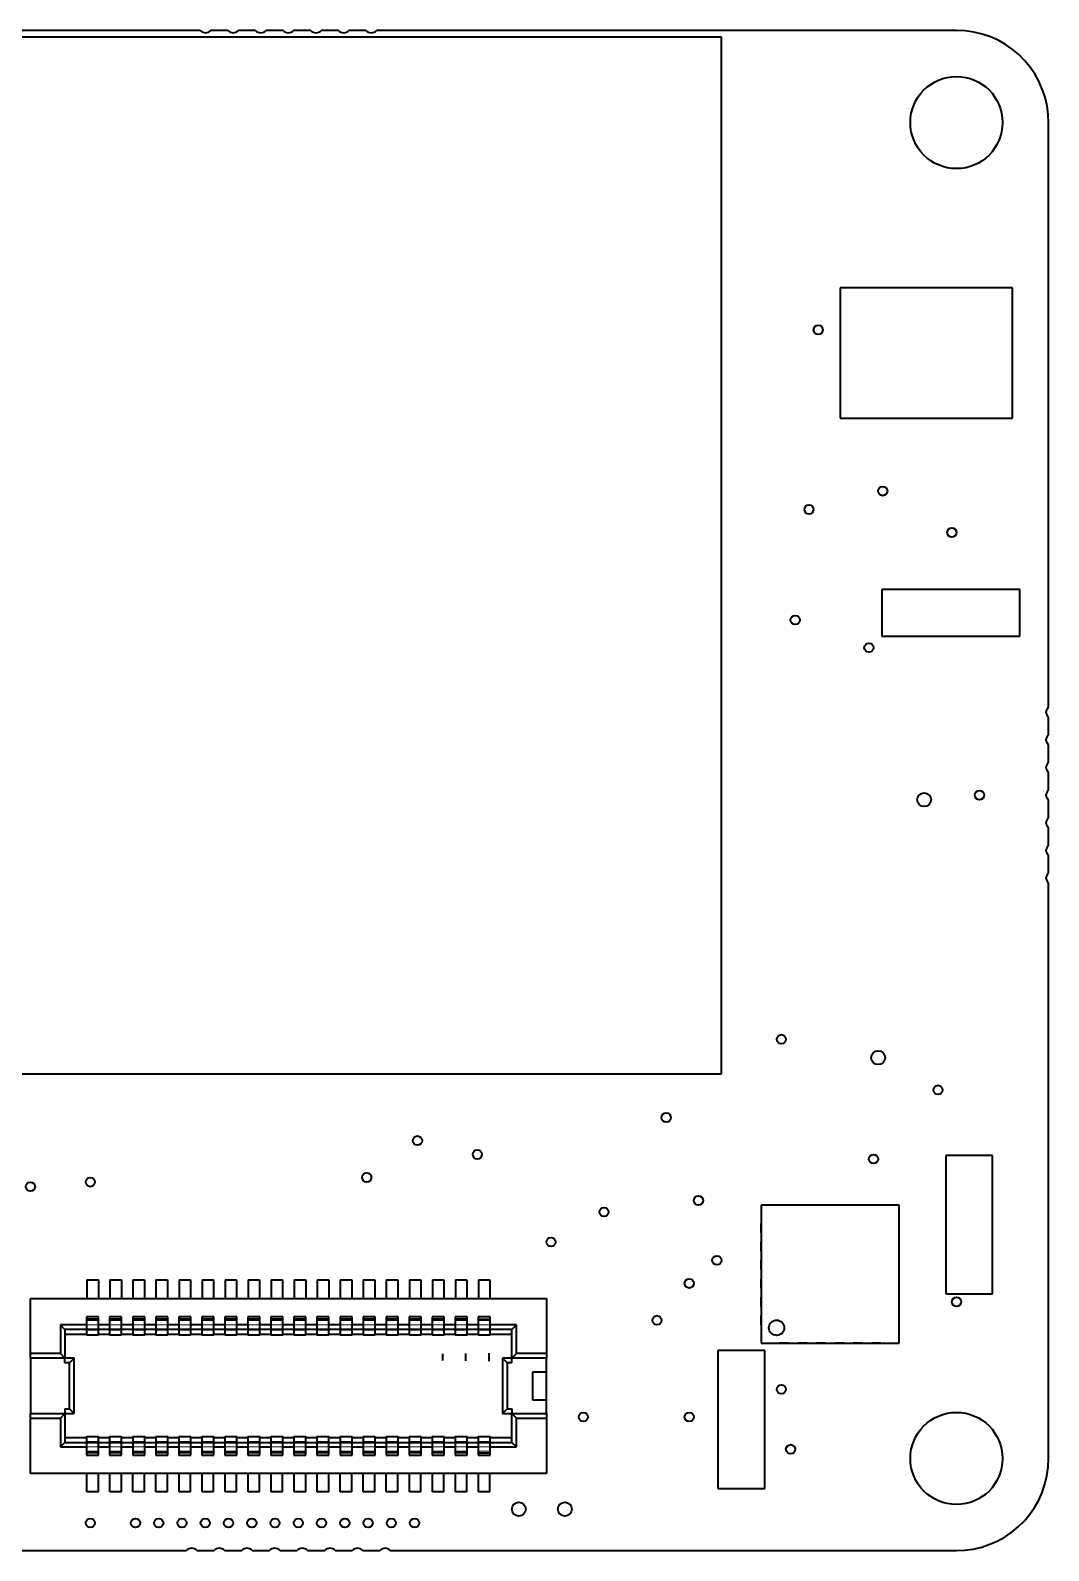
# Model space of a CAD drawing. Extents: x 537 to 786, y 346 to 499.
# Drawn here: x 589.55 to 611.65, y 404 to 437 of the extents above; entities that cross this region are included whole.
import ezdxf

# ---------------------------------------------------------------- set-up
doc = ezdxf.new("R2010")
doc.units = 0

msp = doc.modelspace()

# ---------------------------------------------------------------- linework, layer by layer
at = {"color": 7, "lineweight": 35, "ltscale": 0.31468}
for p, q in [((593.234, 437), (580.647, 437)), ((609.647, 437), (597.06, 437))]:
    msp.add_line(p, q, dxfattribs=at)
at = {"color": 7, "lineweight": 35, "ltscale": 0.00936}
for p, q in [((593.834, 437), (593.46, 437)), ((595.034, 437), (594.66, 437)), ((595.634, 437), (595.26, 437)), ((596.834, 437), (596.46, 437)), ((611.647, 421.713), (611.647, 422.087)), ((611.647, 419.913), (611.647, 420.287)), ((611.647, 419.313), (611.647, 419.687)), ((611.647, 418.713), (611.647, 419.087))]:
    msp.add_line(p, q, dxfattribs=at)
at = {"color": 7, "lineweight": 35, "ltscale": 0.009361}
for p, q in [((594.434, 437), (594.06, 437)), ((596.234, 437), (595.859, 437)), ((611.647, 421.113), (611.647, 421.487)), ((611.647, 420.513), (611.647, 420.887)), ((593.159, 404), (593.534, 404)), ((593.159, 404), (593.534, 404)), ((593.76, 404), (594.134, 404)), ((593.76, 404), (594.134, 404)), ((594.359, 404), (594.734, 404)), ((594.359, 404), (594.734, 404)), ((595.56, 404), (595.934, 404)), ((595.56, 404), (595.934, 404)), ((596.159, 404), (596.534, 404)), ((596.159, 404), (596.534, 404)), ((596.76, 404), (597.134, 404)), ((596.76, 404), (597.134, 404))]:
    msp.add_line(p, q, dxfattribs=at)
at = {"color": 7, "lineweight": 35, "ltscale": 0.4}
for p, q in [((604.547, 436.85), (588.547, 436.85)), ((588.547, 414.35), (604.547, 414.35))]:
    msp.add_line(p, q, dxfattribs=at)
at = {"color": 7, "lineweight": 35}
msp.add_line((604.547, 414.35), (604.547, 436.85), dxfattribs=at)
at = {"color": 7, "lineweight": 35, "ltscale": 0.004361}
msp.add_line((611.647, 435), (611.639, 435.174), dxfattribs=at)
at = {"color": 7, "lineweight": 35, "ltscale": 0.31718}
msp.add_line((611.647, 422.313), (611.647, 435), dxfattribs=at)
at = {"color": 7, "lineweight": 35, "ltscale": 0.070676}
for p, q in [((607.122, 431.414), (607.122, 428.586)), ((610.86, 428.586), (610.86, 431.414))]:
    msp.add_line(p, q, dxfattribs=at)
at = {"color": 7, "lineweight": 35, "ltscale": 0.093463}
for p, q in [((610.86, 431.414), (607.122, 431.414)), ((607.122, 428.586), (610.86, 428.586))]:
    msp.add_line(p, q, dxfattribs=at)
at = {"color": 7, "lineweight": 35, "ltscale": 0.02542}
for p, q in [((608.029, 424.863), (608.029, 423.847)), ((611.026, 423.847), (611.026, 424.863)), ((610.43, 412.574), (609.414, 412.574)), ((609.414, 409.577), (610.43, 409.577)), ((605.486, 408.342), (604.47, 408.342)), ((604.47, 405.346), (605.486, 405.346))]:
    msp.add_line(p, q, dxfattribs=at)
at = {"color": 7, "lineweight": 35, "ltscale": 0.074919}
for p, q in [((611.026, 424.863), (608.029, 424.863)), ((608.029, 423.847), (611.026, 423.847))]:
    msp.add_line(p, q, dxfattribs=at)
at = {"color": 7, "lineweight": 35, "ltscale": 0.000740051}
for p, q in [((611.597, 422.185), (611.597, 422.215)), ((611.597, 421.585), (611.597, 421.615)), ((611.597, 420.985), (611.597, 421.015)), ((611.597, 420.385), (611.597, 420.415)), ((611.597, 419.785), (611.597, 419.815)), ((611.597, 419.185), (611.597, 419.215)), ((611.597, 418.585), (611.597, 418.615))]:
    msp.add_line(p, q, dxfattribs=at)
at = {"color": 7, "lineweight": 35, "ltscale": 0.31218}
msp.add_line((611.647, 406), (611.647, 418.487), dxfattribs=at)
at = {"color": 7, "lineweight": 35, "ltscale": 0.07492}
for p, q in [((609.414, 412.574), (609.414, 409.577)), ((610.43, 409.577), (610.43, 412.574)), ((604.47, 408.342), (604.47, 405.346)), ((605.486, 405.346), (605.486, 408.342))]:
    msp.add_line(p, q, dxfattribs=at)
at = {"color": 7, "lineweight": 35, "ltscale": 0.075}
for p, q in [((608.407, 411.5), (605.407, 411.5)), ((605.407, 411.5), (605.407, 408.5)), ((608.407, 408.5), (608.407, 411.5)), ((605.407, 408.5), (608.407, 408.5))]:
    msp.add_line(p, q, dxfattribs=at)
at = {"color": 7, "lineweight": 35, "ltscale": 0.005}
for p, q in [((605.407, 410.9), (605.407, 411.1)), ((605.407, 410.5), (605.407, 410.7)), ((605.407, 410.1), (605.407, 410.3)), ((605.407, 409.7), (605.407, 409.9)), ((605.407, 409.3), (605.407, 409.5)), ((605.407, 408.9), (605.407, 409.1)), ((606.007, 408.5), (605.807, 408.5)), ((606.407, 408.5), (606.207, 408.5)), ((607.207, 408.5), (607.007, 408.5)), ((607.607, 408.5), (607.407, 408.5)), ((608.007, 408.5), (607.807, 408.5))]:
    msp.add_line(p, q, dxfattribs=at)
at = {"color": 7, "lineweight": 35, "ltscale": 0.010001}
for p, q in [((590.772, 409.875), (590.772, 409.475)), ((591.022, 409.875), (591.022, 409.475)), ((591.272, 409.875), (591.272, 409.475)), ((591.522, 409.875), (591.522, 409.475)), ((591.772, 409.875), (591.772, 409.475)), ((592.022, 409.875), (592.022, 409.475)), ((592.272, 409.875), (592.272, 409.475)), ((592.522, 409.875), (592.522, 409.475)), ((592.772, 409.875), (592.772, 409.475)), ((593.022, 409.875), (593.022, 409.475)), ((593.272, 409.875), (593.272, 409.475)), ((593.522, 409.875), (593.522, 409.475)), ((593.772, 409.875), (593.772, 409.475)), ((594.022, 409.875), (594.022, 409.475)), ((594.272, 409.875), (594.272, 409.475)), ((594.522, 409.875), (594.522, 409.475)), ((594.772, 409.875), (594.772, 409.475)), ((595.022, 409.875), (595.022, 409.475)), ((595.272, 409.875), (595.272, 409.475)), ((595.522, 409.875), (595.522, 409.475)), ((595.772, 409.875), (595.772, 409.475)), ((596.022, 409.875), (596.022, 409.475)), ((596.272, 409.875), (596.272, 409.475)), ((596.522, 409.875), (596.522, 409.475)), ((596.772, 409.875), (596.772, 409.475)), ((597.022, 409.875), (597.022, 409.475)), ((597.272, 409.875), (597.272, 409.475)), ((597.522, 409.875), (597.522, 409.475)), ((597.772, 409.875), (597.772, 409.475)), ((598.022, 409.875), (598.022, 409.475)), ((598.272, 409.875), (598.272, 409.475)), ((598.522, 409.875), (598.522, 409.475)), ((598.772, 409.875), (598.772, 409.475)), ((599.022, 409.875), (599.022, 409.475)), ((599.272, 409.875), (599.272, 409.475)), ((599.522, 409.875), (599.522, 409.475))]:
    msp.add_line(p, q, dxfattribs=at)
at = {"color": 7, "lineweight": 35, "ltscale": 0.00625}
for p, q in [((590.772, 409.875), (591.022, 409.875)), ((591.272, 409.875), (591.522, 409.875)), ((591.772, 409.875), (592.022, 409.875)), ((592.272, 409.875), (592.522, 409.875)), ((592.772, 409.875), (593.022, 409.875)), ((593.272, 409.875), (593.522, 409.875)), ((593.772, 409.875), (594.022, 409.875)), ((594.272, 409.875), (594.522, 409.875)), ((594.772, 409.875), (595.022, 409.875)), ((595.272, 409.875), (595.522, 409.875)), ((595.772, 409.875), (596.022, 409.875)), ((596.272, 409.875), (596.522, 409.875)), ((596.772, 409.875), (597.022, 409.875)), ((597.272, 409.875), (597.522, 409.875)), ((597.772, 409.875), (598.022, 409.875)), ((598.272, 409.875), (598.522, 409.875)), ((598.772, 409.875), (599.022, 409.875)), ((599.272, 409.875), (599.522, 409.875)), ((591.022, 405.275), (590.772, 405.275)), ((591.522, 405.275), (591.272, 405.275)), ((592.022, 405.275), (591.772, 405.275)), ((592.522, 405.275), (592.272, 405.275)), ((593.022, 405.275), (592.772, 405.275)), ((593.522, 405.275), (593.272, 405.275)), ((594.022, 405.275), (593.772, 405.275)), ((594.522, 405.275), (594.272, 405.275)), ((595.022, 405.275), (594.772, 405.275)), ((595.522, 405.275), (595.272, 405.275)), ((596.022, 405.275), (595.772, 405.275)), ((596.522, 405.275), (596.272, 405.275)), ((597.022, 405.275), (596.772, 405.275)), ((597.522, 405.275), (597.272, 405.275)), ((598.022, 405.275), (597.772, 405.275)), ((598.522, 405.275), (598.272, 405.275)), ((599.022, 405.275), (598.772, 405.275)), ((599.522, 405.275), (599.272, 405.275))]:
    msp.add_line(p, q, dxfattribs=at)
at = {"color": 7, "lineweight": 35, "ltscale": 0.279999}
for p, q in [((589.547, 409.475), (600.747, 409.475)), ((600.747, 405.675), (589.547, 405.675))]:
    msp.add_line(p, q, dxfattribs=at)
at = {"color": 7, "lineweight": 35, "ltscale": 0.03}
for p, q in [((589.547, 408.275), (589.547, 409.475)), ((600.747, 409.475), (600.747, 408.275)), ((589.547, 408.175), (589.547, 406.975)), ((590.497, 406.975), (590.497, 408.175)), ((599.797, 408.175), (599.797, 406.975)), ((589.547, 405.675), (589.547, 406.875)), ((600.747, 406.875), (600.747, 405.675))]:
    msp.add_line(p, q, dxfattribs=at)
at = {"color": 7, "lineweight": 35, "ltscale": 0.015625}
for p, q in [((590.197, 408.9), (590.197, 408.275)), ((600.097, 408.275), (600.097, 408.9)), ((590.297, 408.8), (590.297, 408.175)), ((599.997, 408.175), (599.997, 408.8)), ((590.297, 406.975), (590.297, 406.35)), ((599.997, 406.35), (599.997, 406.975)), ((590.197, 406.875), (590.197, 406.25)), ((600.097, 406.25), (600.097, 406.875))]:
    msp.add_line(p, q, dxfattribs=at)
at = {"color": 7, "lineweight": 35, "ltscale": 0.01425}
for p, q in [((590.767, 408.9), (590.197, 408.9)), ((600.097, 408.9), (599.527, 408.9)), ((590.197, 406.25), (590.767, 406.25)), ((599.527, 406.25), (600.097, 406.25))]:
    msp.add_line(p, q, dxfattribs=at)
at = {"color": 7, "lineweight": 35, "ltscale": 0.003536}
for p, q in [((590.297, 408.8), (590.197, 408.9)), ((600.097, 408.9), (599.997, 408.8)), ((590.197, 408.275), (590.297, 408.175)), ((599.997, 408.175), (600.097, 408.275)), ((590.297, 406.975), (590.197, 406.875)), ((600.097, 406.875), (599.997, 406.975)), ((590.197, 406.25), (590.297, 406.35)), ((599.997, 406.35), (600.097, 406.25))]:
    msp.add_line(p, q, dxfattribs=at)
at = {"color": 7, "lineweight": 35, "ltscale": 0.004375}
for p, q in [((590.767, 409.075), (590.767, 408.9)), ((591.027, 408.9), (591.027, 409.075)), ((591.267, 409.075), (591.267, 408.9)), ((591.527, 408.9), (591.527, 409.075)), ((591.767, 409.075), (591.767, 408.9)), ((592.027, 408.9), (592.027, 409.075)), ((592.267, 409.075), (592.267, 408.9)), ((592.527, 408.9), (592.527, 409.075)), ((592.767, 409.075), (592.767, 408.9)), ((593.027, 408.9), (593.027, 409.075)), ((593.267, 409.075), (593.267, 408.9)), ((593.527, 408.9), (593.527, 409.075)), ((593.767, 409.075), (593.767, 408.9)), ((594.027, 408.9), (594.027, 409.075)), ((594.267, 409.075), (594.267, 408.9)), ((594.527, 408.9), (594.527, 409.075)), ((594.767, 409.075), (594.767, 408.9)), ((595.027, 408.9), (595.027, 409.075)), ((595.267, 409.075), (595.267, 408.9)), ((595.527, 408.9), (595.527, 409.075)), ((595.767, 409.075), (595.767, 408.9)), ((596.027, 408.9), (596.027, 409.075)), ((596.267, 409.075), (596.267, 408.9)), ((596.527, 408.9), (596.527, 409.075)), ((596.767, 409.075), (596.767, 408.9)), ((597.027, 408.9), (597.027, 409.075)), ((597.267, 409.075), (597.267, 408.9)), ((597.527, 408.9), (597.527, 409.075)), ((597.767, 409.075), (597.767, 408.9)), ((598.027, 408.9), (598.027, 409.075)), ((598.267, 409.075), (598.267, 408.9)), ((598.527, 408.9), (598.527, 409.075)), ((598.767, 409.075), (598.767, 408.9)), ((599.027, 408.9), (599.027, 409.075)), ((599.267, 409.075), (599.267, 408.9)), ((599.527, 408.9), (599.527, 409.075)), ((590.767, 406.25), (590.767, 406.075)), ((591.027, 406.075), (591.027, 406.25)), ((591.267, 406.25), (591.267, 406.075)), ((591.527, 406.075), (591.527, 406.25)), ((591.767, 406.25), (591.767, 406.075)), ((592.027, 406.075), (592.027, 406.25)), ((592.267, 406.25), (592.267, 406.075)), ((592.527, 406.075), (592.527, 406.25)), ((592.767, 406.25), (592.767, 406.075)), ((593.027, 406.075), (593.027, 406.25)), ((593.267, 406.25), (593.267, 406.075)), ((593.527, 406.075), (593.527, 406.25)), ((593.767, 406.25), (593.767, 406.075)), ((594.027, 406.075), (594.027, 406.25)), ((594.267, 406.25), (594.267, 406.075)), ((594.527, 406.075), (594.527, 406.25)), ((594.767, 406.25), (594.767, 406.075)), ((595.027, 406.075), (595.027, 406.25)), ((595.267, 406.25), (595.267, 406.075)), ((595.527, 406.075), (595.527, 406.25)), ((595.767, 406.25), (595.767, 406.075)), ((596.027, 406.075), (596.027, 406.25)), ((596.267, 406.25), (596.267, 406.075)), ((596.527, 406.075), (596.527, 406.25)), ((596.767, 406.25), (596.767, 406.075)), ((597.027, 406.075), (597.027, 406.25)), ((597.267, 406.25), (597.267, 406.075)), ((597.527, 406.075), (597.527, 406.25)), ((597.767, 406.25), (597.767, 406.075)), ((598.027, 406.075), (598.027, 406.25)), ((598.267, 406.25), (598.267, 406.075)), ((598.527, 406.075), (598.527, 406.25)), ((598.767, 406.25), (598.767, 406.075)), ((599.027, 406.075), (599.027, 406.25)), ((599.267, 406.25), (599.267, 406.075)), ((599.527, 406.075), (599.527, 406.25))]:
    msp.add_line(p, q, dxfattribs=at)
at = {"color": 7, "lineweight": 35, "ltscale": 0.0065}
for p, q in [((591.027, 409.075), (590.767, 409.075)), ((591.027, 409.025), (590.767, 409.025)), ((591.527, 409.075), (591.267, 409.075)), ((591.527, 409.025), (591.267, 409.025)), ((592.027, 409.075), (591.767, 409.075)), ((592.027, 409.025), (591.767, 409.025)), ((592.527, 409.075), (592.267, 409.075)), ((592.527, 409.025), (592.267, 409.025)), ((593.027, 409.075), (592.767, 409.075)), ((593.027, 409.025), (592.767, 409.025)), ((593.527, 409.075), (593.267, 409.075)), ((593.527, 409.025), (593.267, 409.025)), ((594.027, 409.075), (593.767, 409.075)), ((594.027, 409.025), (593.767, 409.025)), ((594.527, 409.075), (594.267, 409.075)), ((594.527, 409.025), (594.267, 409.025)), ((595.027, 409.075), (594.767, 409.075)), ((595.027, 409.025), (594.767, 409.025)), ((595.527, 409.075), (595.267, 409.075)), ((595.527, 409.025), (595.267, 409.025)), ((596.027, 409.075), (595.767, 409.075)), ((596.027, 409.025), (595.767, 409.025)), ((596.527, 409.075), (596.267, 409.075)), ((596.527, 409.025), (596.267, 409.025)), ((597.027, 409.075), (596.767, 409.075)), ((597.027, 409.025), (596.767, 409.025)), ((597.527, 409.075), (597.267, 409.075)), ((597.527, 409.025), (597.267, 409.025)), ((598.027, 409.075), (597.767, 409.075)), ((598.027, 409.025), (597.767, 409.025)), ((598.527, 409.075), (598.267, 409.075)), ((598.527, 409.025), (598.267, 409.025)), ((599.027, 409.075), (598.767, 409.075)), ((599.027, 409.025), (598.767, 409.025)), ((599.527, 409.075), (599.267, 409.075)), ((599.267, 409.025), (599.527, 409.025)), ((590.767, 408.8), (591.027, 408.8)), ((591.027, 408.675), (590.767, 408.675)), ((591.267, 408.8), (591.527, 408.8)), ((591.527, 408.675), (591.267, 408.675)), ((591.767, 408.8), (592.027, 408.8)), ((592.027, 408.675), (591.767, 408.675)), ((592.267, 408.8), (592.527, 408.8)), ((592.527, 408.675), (592.267, 408.675)), ((592.767, 408.8), (593.027, 408.8)), ((593.027, 408.675), (592.767, 408.675)), ((593.267, 408.8), (593.527, 408.8)), ((593.527, 408.675), (593.267, 408.675)), ((593.767, 408.8), (594.027, 408.8)), ((594.027, 408.675), (593.767, 408.675)), ((594.267, 408.8), (594.527, 408.8)), ((594.527, 408.675), (594.267, 408.675)), ((594.767, 408.8), (595.027, 408.8)), ((595.027, 408.675), (594.767, 408.675)), ((595.267, 408.8), (595.527, 408.8)), ((595.527, 408.675), (595.267, 408.675)), ((595.767, 408.8), (596.027, 408.8)), ((596.027, 408.675), (595.767, 408.675)), ((596.267, 408.8), (596.527, 408.8)), ((596.527, 408.675), (596.267, 408.675)), ((596.767, 408.8), (597.027, 408.8)), ((597.027, 408.675), (596.767, 408.675)), ((597.267, 408.8), (597.527, 408.8)), ((597.527, 408.675), (597.267, 408.675)), ((597.767, 408.8), (598.027, 408.8)), ((598.027, 408.675), (597.767, 408.675)), ((598.267, 408.8), (598.527, 408.8)), ((598.527, 408.675), (598.267, 408.675)), ((598.767, 408.8), (599.027, 408.8)), ((599.027, 408.675), (598.767, 408.675)), ((599.267, 408.8), (599.527, 408.8)), ((599.527, 408.675), (599.267, 408.675)), ((590.767, 406.475), (591.027, 406.475)), ((591.027, 406.35), (590.767, 406.35)), ((591.267, 406.475), (591.527, 406.475)), ((591.527, 406.35), (591.267, 406.35)), ((591.767, 406.475), (592.027, 406.475)), ((592.027, 406.35), (591.767, 406.35)), ((592.267, 406.475), (592.527, 406.475)), ((592.527, 406.35), (592.267, 406.35)), ((592.767, 406.475), (593.027, 406.475)), ((593.027, 406.35), (592.767, 406.35)), ((593.267, 406.475), (593.527, 406.475)), ((593.527, 406.35), (593.267, 406.35)), ((593.767, 406.475), (594.027, 406.475)), ((594.027, 406.35), (593.767, 406.35)), ((594.267, 406.475), (594.527, 406.475)), ((594.527, 406.35), (594.267, 406.35)), ((594.767, 406.475), (595.027, 406.475)), ((595.027, 406.35), (594.767, 406.35)), ((595.267, 406.475), (595.527, 406.475)), ((595.527, 406.35), (595.267, 406.35)), ((595.767, 406.475), (596.027, 406.475)), ((596.027, 406.35), (595.767, 406.35)), ((596.267, 406.475), (596.527, 406.475)), ((596.527, 406.35), (596.267, 406.35)), ((596.767, 406.475), (597.027, 406.475)), ((597.027, 406.35), (596.767, 406.35)), ((597.267, 406.475), (597.527, 406.475)), ((597.527, 406.35), (597.267, 406.35)), ((597.767, 406.475), (598.027, 406.475)), ((598.027, 406.35), (597.767, 406.35)), ((598.267, 406.475), (598.527, 406.475)), ((598.527, 406.35), (598.267, 406.35)), ((598.767, 406.475), (599.027, 406.475)), ((599.027, 406.35), (598.767, 406.35)), ((599.267, 406.475), (599.527, 406.475)), ((599.527, 406.35), (599.267, 406.35)), ((591.027, 406.125), (590.767, 406.125)), ((590.767, 406.075), (591.027, 406.075)), ((591.527, 406.125), (591.267, 406.125)), ((591.267, 406.075), (591.527, 406.075)), ((592.027, 406.125), (591.767, 406.125)), ((591.767, 406.075), (592.027, 406.075)), ((592.527, 406.125), (592.267, 406.125)), ((592.267, 406.075), (592.527, 406.075)), ((593.027, 406.125), (592.767, 406.125)), ((592.767, 406.075), (593.027, 406.075)), ((593.527, 406.125), (593.267, 406.125)), ((593.267, 406.075), (593.527, 406.075)), ((594.027, 406.125), (593.767, 406.125)), ((593.767, 406.075), (594.027, 406.075)), ((594.527, 406.125), (594.267, 406.125)), ((594.267, 406.075), (594.527, 406.075)), ((595.027, 406.125), (594.767, 406.125)), ((594.767, 406.075), (595.027, 406.075)), ((595.527, 406.125), (595.267, 406.125)), ((595.267, 406.075), (595.527, 406.075)), ((596.027, 406.125), (595.767, 406.125)), ((595.767, 406.075), (596.027, 406.075)), ((596.527, 406.125), (596.267, 406.125)), ((596.267, 406.075), (596.527, 406.075)), ((597.027, 406.125), (596.767, 406.125)), ((596.767, 406.075), (597.027, 406.075)), ((597.527, 406.125), (597.267, 406.125)), ((597.267, 406.075), (597.527, 406.075)), ((598.027, 406.125), (597.767, 406.125)), ((597.767, 406.075), (598.027, 406.075)), ((598.527, 406.125), (598.267, 406.125)), ((598.267, 406.075), (598.527, 406.075)), ((599.027, 406.125), (598.767, 406.125)), ((598.767, 406.075), (599.027, 406.075)), ((599.267, 406.125), (599.527, 406.125)), ((599.267, 406.075), (599.527, 406.075))]:
    msp.add_line(p, q, dxfattribs=at)
at = {"color": 7, "lineweight": 13, "ltscale": 0.0065}
for p, q in [((591.027, 408.992), (590.767, 408.992)), ((590.767, 408.9), (591.027, 408.9)), ((591.527, 408.992), (591.267, 408.992)), ((591.267, 408.9), (591.527, 408.9)), ((592.027, 408.992), (591.767, 408.992)), ((591.767, 408.9), (592.027, 408.9)), ((592.527, 408.992), (592.267, 408.992)), ((592.267, 408.9), (592.527, 408.9)), ((593.027, 408.992), (592.767, 408.992)), ((592.767, 408.9), (593.027, 408.9)), ((593.527, 408.992), (593.267, 408.992)), ((593.267, 408.9), (593.527, 408.9)), ((594.027, 408.992), (593.767, 408.992)), ((593.767, 408.9), (594.027, 408.9)), ((594.527, 408.992), (594.267, 408.992)), ((594.267, 408.9), (594.527, 408.9)), ((595.027, 408.992), (594.767, 408.992)), ((594.767, 408.9), (595.027, 408.9)), ((595.527, 408.992), (595.267, 408.992)), ((595.267, 408.9), (595.527, 408.9)), ((596.027, 408.992), (595.767, 408.992)), ((595.767, 408.9), (596.027, 408.9)), ((596.527, 408.992), (596.267, 408.992)), ((596.267, 408.9), (596.527, 408.9)), ((597.027, 408.992), (596.767, 408.992)), ((596.767, 408.9), (597.027, 408.9)), ((597.527, 408.992), (597.267, 408.992)), ((597.267, 408.9), (597.527, 408.9)), ((598.027, 408.992), (597.767, 408.992)), ((597.767, 408.9), (598.027, 408.9)), ((598.527, 408.992), (598.267, 408.992)), ((598.267, 408.9), (598.527, 408.9)), ((599.027, 408.992), (598.767, 408.992)), ((598.767, 408.9), (599.027, 408.9)), ((599.527, 408.992), (599.267, 408.992)), ((599.267, 408.9), (599.527, 408.9)), ((591.027, 408.816), (590.767, 408.816)), ((590.767, 408.785), (591.027, 408.785)), ((591.527, 408.816), (591.267, 408.816)), ((591.267, 408.785), (591.527, 408.785)), ((592.027, 408.816), (591.767, 408.816)), ((591.767, 408.785), (592.027, 408.785)), ((592.527, 408.816), (592.267, 408.816)), ((592.267, 408.785), (592.527, 408.785)), ((593.027, 408.816), (592.767, 408.816)), ((592.767, 408.785), (593.027, 408.785)), ((593.527, 408.816), (593.267, 408.816)), ((593.267, 408.785), (593.527, 408.785)), ((594.027, 408.816), (593.767, 408.816)), ((593.767, 408.785), (594.027, 408.785)), ((594.527, 408.816), (594.267, 408.816)), ((594.267, 408.785), (594.527, 408.785)), ((595.027, 408.816), (594.767, 408.816)), ((594.767, 408.785), (595.027, 408.785)), ((595.527, 408.816), (595.267, 408.816)), ((595.267, 408.785), (595.527, 408.785)), ((596.027, 408.816), (595.767, 408.816)), ((595.767, 408.785), (596.027, 408.785)), ((596.527, 408.816), (596.267, 408.816)), ((596.267, 408.785), (596.527, 408.785)), ((597.027, 408.816), (596.767, 408.816)), ((596.767, 408.785), (597.027, 408.785)), ((597.527, 408.816), (597.267, 408.816)), ((597.267, 408.785), (597.527, 408.785)), ((598.027, 408.816), (597.767, 408.816)), ((597.767, 408.785), (598.027, 408.785)), ((598.527, 408.816), (598.267, 408.816)), ((598.267, 408.785), (598.527, 408.785)), ((599.027, 408.816), (598.767, 408.816)), ((598.767, 408.785), (599.027, 408.785)), ((599.527, 408.816), (599.267, 408.816)), ((599.267, 408.785), (599.527, 408.785)), ((591.027, 406.365), (590.767, 406.365)), ((590.767, 406.335), (591.027, 406.335)), ((591.027, 406.251), (590.767, 406.251)), ((591.527, 406.365), (591.267, 406.365)), ((591.267, 406.335), (591.527, 406.335)), ((591.527, 406.251), (591.267, 406.251)), ((592.027, 406.365), (591.767, 406.365)), ((591.767, 406.335), (592.027, 406.335)), ((592.027, 406.251), (591.767, 406.251)), ((592.527, 406.365), (592.267, 406.365)), ((592.267, 406.335), (592.527, 406.335)), ((592.527, 406.251), (592.267, 406.251)), ((593.027, 406.365), (592.767, 406.365)), ((592.767, 406.335), (593.027, 406.335)), ((593.027, 406.251), (592.767, 406.251)), ((593.527, 406.365), (593.267, 406.365)), ((593.267, 406.335), (593.527, 406.335)), ((593.527, 406.251), (593.267, 406.251)), ((594.027, 406.365), (593.767, 406.365)), ((593.767, 406.335), (594.027, 406.335)), ((594.027, 406.251), (593.767, 406.251)), ((594.527, 406.365), (594.267, 406.365)), ((594.267, 406.335), (594.527, 406.335)), ((594.527, 406.251), (594.267, 406.251)), ((595.027, 406.365), (594.767, 406.365)), ((594.767, 406.335), (595.027, 406.335)), ((595.027, 406.251), (594.767, 406.251)), ((595.527, 406.365), (595.267, 406.365)), ((595.267, 406.335), (595.527, 406.335)), ((595.527, 406.251), (595.267, 406.251)), ((596.027, 406.365), (595.767, 406.365)), ((595.767, 406.335), (596.027, 406.335)), ((596.027, 406.251), (595.767, 406.251)), ((596.527, 406.365), (596.267, 406.365)), ((596.267, 406.335), (596.527, 406.335)), ((596.527, 406.251), (596.267, 406.251)), ((597.027, 406.365), (596.767, 406.365)), ((596.767, 406.335), (597.027, 406.335)), ((597.027, 406.251), (596.767, 406.251)), ((597.527, 406.365), (597.267, 406.365)), ((597.267, 406.335), (597.527, 406.335)), ((597.527, 406.251), (597.267, 406.251)), ((598.027, 406.365), (597.767, 406.365)), ((597.767, 406.335), (598.027, 406.335)), ((598.027, 406.251), (597.767, 406.251)), ((598.527, 406.365), (598.267, 406.365)), ((598.267, 406.335), (598.527, 406.335)), ((598.527, 406.251), (598.267, 406.251)), ((599.027, 406.365), (598.767, 406.365)), ((598.767, 406.335), (599.027, 406.335)), ((599.027, 406.251), (598.767, 406.251)), ((599.527, 406.365), (599.267, 406.365)), ((599.267, 406.335), (599.527, 406.335)), ((599.527, 406.251), (599.267, 406.251)), ((590.767, 406.159), (591.027, 406.159)), ((591.267, 406.159), (591.527, 406.159)), ((591.767, 406.159), (592.027, 406.159)), ((592.267, 406.159), (592.527, 406.159)), ((592.767, 406.159), (593.027, 406.159)), ((593.267, 406.159), (593.527, 406.159)), ((593.767, 406.159), (594.027, 406.159)), ((594.267, 406.159), (594.527, 406.159)), ((594.767, 406.159), (595.027, 406.159)), ((595.267, 406.159), (595.527, 406.159)), ((595.767, 406.159), (596.027, 406.159)), ((596.267, 406.159), (596.527, 406.159)), ((596.767, 406.159), (597.027, 406.159)), ((597.267, 406.159), (597.527, 406.159)), ((597.767, 406.159), (598.027, 406.159)), ((598.267, 406.159), (598.527, 406.159)), ((598.767, 406.159), (599.027, 406.159)), ((599.267, 406.159), (599.527, 406.159))]:
    msp.add_line(p, q, dxfattribs=at)
at = {"color": 7, "lineweight": 35, "ltscale": 0.0025}
for p, q in [((590.767, 408.9), (590.767, 408.8)), ((591.027, 408.8), (591.027, 408.9)), ((591.267, 408.9), (591.267, 408.8)), ((591.527, 408.8), (591.527, 408.9)), ((591.767, 408.9), (591.767, 408.8)), ((592.027, 408.8), (592.027, 408.9)), ((592.267, 408.9), (592.267, 408.8)), ((592.527, 408.8), (592.527, 408.9)), ((592.767, 408.9), (592.767, 408.8)), ((593.027, 408.8), (593.027, 408.9)), ((593.267, 408.9), (593.267, 408.8)), ((593.527, 408.8), (593.527, 408.9)), ((593.767, 408.9), (593.767, 408.8)), ((594.027, 408.8), (594.027, 408.9)), ((594.267, 408.9), (594.267, 408.8)), ((594.527, 408.8), (594.527, 408.9)), ((594.767, 408.9), (594.767, 408.8)), ((595.027, 408.8), (595.027, 408.9)), ((595.267, 408.9), (595.267, 408.8)), ((595.527, 408.8), (595.527, 408.9)), ((595.767, 408.9), (595.767, 408.8)), ((596.027, 408.8), (596.027, 408.9)), ((596.267, 408.9), (596.267, 408.8)), ((596.527, 408.8), (596.527, 408.9)), ((596.767, 408.9), (596.767, 408.8)), ((597.027, 408.8), (597.027, 408.9)), ((597.267, 408.9), (597.267, 408.8)), ((597.527, 408.8), (597.527, 408.9)), ((597.767, 408.9), (597.767, 408.8)), ((598.027, 408.8), (598.027, 408.9)), ((598.267, 408.9), (598.267, 408.8)), ((598.527, 408.8), (598.527, 408.9)), ((598.767, 408.9), (598.767, 408.8)), ((599.027, 408.8), (599.027, 408.9)), ((599.267, 408.9), (599.267, 408.8)), ((599.527, 408.8), (599.527, 408.9)), ((590.767, 408.8), (590.767, 408.7)), ((591.027, 408.7), (591.027, 408.8)), ((591.267, 408.8), (591.267, 408.7)), ((591.527, 408.7), (591.527, 408.8)), ((591.767, 408.8), (591.767, 408.7)), ((592.027, 408.7), (592.027, 408.8)), ((592.267, 408.8), (592.267, 408.7)), ((592.527, 408.7), (592.527, 408.8)), ((592.767, 408.8), (592.767, 408.7)), ((593.027, 408.7), (593.027, 408.8)), ((593.267, 408.8), (593.267, 408.7)), ((593.527, 408.7), (593.527, 408.8)), ((593.767, 408.8), (593.767, 408.7)), ((594.027, 408.7), (594.027, 408.8)), ((594.267, 408.8), (594.267, 408.7)), ((594.527, 408.7), (594.527, 408.8)), ((594.767, 408.8), (594.767, 408.7)), ((595.027, 408.7), (595.027, 408.8)), ((595.267, 408.8), (595.267, 408.7)), ((595.527, 408.7), (595.527, 408.8)), ((595.767, 408.8), (595.767, 408.7)), ((596.027, 408.7), (596.027, 408.8)), ((596.267, 408.8), (596.267, 408.7)), ((596.527, 408.7), (596.527, 408.8)), ((596.767, 408.8), (596.767, 408.7)), ((597.027, 408.7), (597.027, 408.8)), ((597.267, 408.8), (597.267, 408.7)), ((597.527, 408.7), (597.527, 408.8)), ((597.767, 408.8), (597.767, 408.7)), ((598.027, 408.7), (598.027, 408.8)), ((598.267, 408.8), (598.267, 408.7)), ((598.527, 408.7), (598.527, 408.8)), ((598.767, 408.8), (598.767, 408.7)), ((599.027, 408.7), (599.027, 408.8)), ((599.267, 408.8), (599.267, 408.7)), ((599.527, 408.7), (599.527, 408.8)), ((589.547, 408.175), (589.547, 408.275)), ((600.747, 408.275), (600.747, 408.175)), ((590.297, 408.075), (590.297, 408.175)), ((599.997, 408.075), (599.997, 408.175)), ((590.297, 407.075), (590.297, 406.975)), ((599.997, 407.075), (599.997, 406.975)), ((590.767, 406.45), (590.767, 406.35)), ((591.027, 406.35), (591.027, 406.45)), ((591.267, 406.45), (591.267, 406.35)), ((591.527, 406.35), (591.527, 406.45)), ((591.767, 406.45), (591.767, 406.35)), ((592.027, 406.35), (592.027, 406.45)), ((592.267, 406.45), (592.267, 406.35)), ((592.527, 406.35), (592.527, 406.45)), ((592.767, 406.45), (592.767, 406.35)), ((593.027, 406.35), (593.027, 406.45)), ((593.267, 406.45), (593.267, 406.35)), ((593.527, 406.35), (593.527, 406.45)), ((593.767, 406.45), (593.767, 406.35)), ((594.027, 406.35), (594.027, 406.45)), ((594.267, 406.45), (594.267, 406.35)), ((594.527, 406.35), (594.527, 406.45)), ((594.767, 406.45), (594.767, 406.35)), ((595.027, 406.35), (595.027, 406.45)), ((595.267, 406.45), (595.267, 406.35)), ((595.527, 406.35), (595.527, 406.45)), ((595.767, 406.45), (595.767, 406.35)), ((596.027, 406.35), (596.027, 406.45)), ((596.267, 406.45), (596.267, 406.35)), ((596.527, 406.35), (596.527, 406.45)), ((596.767, 406.45), (596.767, 406.35)), ((597.027, 406.35), (597.027, 406.45)), ((597.267, 406.45), (597.267, 406.35)), ((597.527, 406.35), (597.527, 406.45)), ((597.767, 406.45), (597.767, 406.35)), ((598.027, 406.35), (598.027, 406.45)), ((598.267, 406.45), (598.267, 406.35)), ((598.527, 406.35), (598.527, 406.45)), ((598.767, 406.45), (598.767, 406.35)), ((599.027, 406.35), (599.027, 406.45)), ((599.267, 406.45), (599.267, 406.35)), ((599.527, 406.35), (599.527, 406.45))]:
    msp.add_line(p, q, dxfattribs=at)
at = {"color": 7, "lineweight": 35, "ltscale": 0.006}
for p, q in [((591.267, 408.9), (591.027, 408.9)), ((591.767, 408.9), (591.527, 408.9)), ((592.267, 408.9), (592.027, 408.9)), ((592.767, 408.9), (592.527, 408.9)), ((593.267, 408.9), (593.027, 408.9)), ((593.767, 408.9), (593.527, 408.9)), ((594.267, 408.9), (594.027, 408.9)), ((594.767, 408.9), (594.527, 408.9)), ((595.267, 408.9), (595.027, 408.9)), ((595.767, 408.9), (595.527, 408.9)), ((596.267, 408.9), (596.027, 408.9)), ((596.767, 408.9), (596.527, 408.9)), ((597.267, 408.9), (597.027, 408.9)), ((597.767, 408.9), (597.527, 408.9)), ((598.267, 408.9), (598.027, 408.9)), ((598.767, 408.9), (598.527, 408.9)), ((599.267, 408.9), (599.027, 408.9)), ((591.267, 408.8), (591.027, 408.8)), ((591.027, 408.7), (591.267, 408.7)), ((591.767, 408.8), (591.527, 408.8)), ((591.527, 408.7), (591.767, 408.7)), ((592.267, 408.8), (592.027, 408.8)), ((592.027, 408.7), (592.267, 408.7)), ((592.767, 408.8), (592.527, 408.8)), ((592.527, 408.7), (592.767, 408.7)), ((593.267, 408.8), (593.027, 408.8)), ((593.027, 408.7), (593.267, 408.7)), ((593.767, 408.8), (593.527, 408.8)), ((593.527, 408.7), (593.767, 408.7)), ((594.267, 408.8), (594.027, 408.8)), ((594.027, 408.7), (594.267, 408.7)), ((594.767, 408.8), (594.527, 408.8)), ((594.527, 408.7), (594.767, 408.7)), ((595.267, 408.8), (595.027, 408.8)), ((595.027, 408.7), (595.267, 408.7)), ((595.767, 408.8), (595.527, 408.8)), ((595.527, 408.7), (595.767, 408.7)), ((596.267, 408.8), (596.027, 408.8)), ((596.027, 408.7), (596.267, 408.7)), ((596.767, 408.8), (596.527, 408.8)), ((596.527, 408.7), (596.767, 408.7)), ((597.267, 408.8), (597.027, 408.8)), ((597.027, 408.7), (597.267, 408.7)), ((597.767, 408.8), (597.527, 408.8)), ((597.527, 408.7), (597.767, 408.7)), ((598.267, 408.8), (598.027, 408.8)), ((598.027, 408.7), (598.267, 408.7)), ((598.767, 408.8), (598.527, 408.8)), ((598.527, 408.7), (598.767, 408.7)), ((599.267, 408.8), (599.027, 408.8)), ((599.027, 408.7), (599.267, 408.7)), ((591.267, 406.45), (591.027, 406.45)), ((591.027, 406.35), (591.267, 406.35)), ((591.027, 406.25), (591.267, 406.25)), ((591.767, 406.45), (591.527, 406.45)), ((591.527, 406.35), (591.767, 406.35)), ((591.527, 406.25), (591.767, 406.25)), ((592.267, 406.45), (592.027, 406.45)), ((592.027, 406.35), (592.267, 406.35)), ((592.027, 406.25), (592.267, 406.25)), ((592.767, 406.45), (592.527, 406.45)), ((592.527, 406.35), (592.767, 406.35)), ((592.527, 406.25), (592.767, 406.25)), ((593.267, 406.45), (593.027, 406.45)), ((593.027, 406.35), (593.267, 406.35)), ((593.027, 406.25), (593.267, 406.25)), ((593.767, 406.45), (593.527, 406.45)), ((593.527, 406.35), (593.767, 406.35)), ((593.527, 406.25), (593.767, 406.25)), ((594.267, 406.45), (594.027, 406.45)), ((594.027, 406.35), (594.267, 406.35)), ((594.027, 406.25), (594.267, 406.25)), ((594.767, 406.45), (594.527, 406.45)), ((594.527, 406.35), (594.767, 406.35)), ((594.527, 406.25), (594.767, 406.25)), ((595.267, 406.45), (595.027, 406.45)), ((595.027, 406.35), (595.267, 406.35)), ((595.027, 406.25), (595.267, 406.25)), ((595.767, 406.45), (595.527, 406.45)), ((595.527, 406.35), (595.767, 406.35)), ((595.527, 406.25), (595.767, 406.25)), ((596.267, 406.45), (596.027, 406.45)), ((596.027, 406.35), (596.267, 406.35)), ((596.027, 406.25), (596.267, 406.25)), ((596.767, 406.45), (596.527, 406.45)), ((596.527, 406.35), (596.767, 406.35)), ((596.527, 406.25), (596.767, 406.25)), ((597.267, 406.45), (597.027, 406.45)), ((597.027, 406.35), (597.267, 406.35)), ((597.027, 406.25), (597.267, 406.25)), ((597.767, 406.45), (597.527, 406.45)), ((597.527, 406.35), (597.767, 406.35)), ((597.527, 406.25), (597.767, 406.25)), ((598.267, 406.45), (598.027, 406.45)), ((598.027, 406.35), (598.267, 406.35)), ((598.027, 406.25), (598.267, 406.25)), ((598.767, 406.45), (598.527, 406.45)), ((598.527, 406.35), (598.767, 406.35)), ((598.527, 406.25), (598.767, 406.25)), ((599.267, 406.45), (599.027, 406.45)), ((599.027, 406.35), (599.267, 406.35)), ((599.027, 406.25), (599.267, 406.25))]:
    msp.add_line(p, q, dxfattribs=at)
at = {"color": 7, "lineweight": 35, "ltscale": 0.011749}
for p, q in [((590.767, 408.8), (590.297, 408.8)), ((590.297, 408.7), (590.767, 408.7)), ((599.997, 408.8), (599.527, 408.8)), ((599.527, 408.7), (599.997, 408.7)), ((590.767, 406.45), (590.297, 406.45)), ((590.297, 406.35), (590.767, 406.35)), ((599.997, 406.45), (599.527, 406.45)), ((599.527, 406.35), (599.997, 406.35))]:
    msp.add_line(p, q, dxfattribs=at)
at = {"color": 7, "lineweight": 35, "ltscale": 0.000624847}
for p, q in [((590.767, 408.675), (590.767, 408.7)), ((591.027, 408.7), (591.027, 408.675)), ((591.267, 408.675), (591.267, 408.7)), ((591.527, 408.7), (591.527, 408.675)), ((591.767, 408.675), (591.767, 408.7)), ((592.027, 408.7), (592.027, 408.675)), ((592.267, 408.675), (592.267, 408.7)), ((592.527, 408.7), (592.527, 408.675)), ((592.767, 408.675), (592.767, 408.7)), ((593.027, 408.7), (593.027, 408.675)), ((593.267, 408.675), (593.267, 408.7)), ((593.527, 408.7), (593.527, 408.675)), ((593.767, 408.675), (593.767, 408.7)), ((594.027, 408.7), (594.027, 408.675)), ((594.267, 408.675), (594.267, 408.7)), ((594.527, 408.7), (594.527, 408.675)), ((594.767, 408.675), (594.767, 408.7)), ((595.027, 408.7), (595.027, 408.675)), ((595.267, 408.675), (595.267, 408.7)), ((595.527, 408.7), (595.527, 408.675)), ((595.767, 408.675), (595.767, 408.7)), ((596.027, 408.7), (596.027, 408.675)), ((596.267, 408.675), (596.267, 408.7)), ((596.527, 408.7), (596.527, 408.675)), ((596.767, 408.675), (596.767, 408.7)), ((597.027, 408.7), (597.027, 408.675)), ((597.267, 408.675), (597.267, 408.7)), ((597.527, 408.7), (597.527, 408.675)), ((597.767, 408.675), (597.767, 408.7)), ((598.027, 408.7), (598.027, 408.675)), ((598.267, 408.675), (598.267, 408.7)), ((598.527, 408.7), (598.527, 408.675)), ((598.767, 408.675), (598.767, 408.7)), ((599.027, 408.7), (599.027, 408.675)), ((599.267, 408.675), (599.267, 408.7)), ((599.527, 408.7), (599.527, 408.675)), ((590.767, 406.45), (590.767, 406.475)), ((591.027, 406.475), (591.027, 406.45)), ((591.267, 406.45), (591.267, 406.475)), ((591.527, 406.475), (591.527, 406.45)), ((591.767, 406.45), (591.767, 406.475)), ((592.027, 406.475), (592.027, 406.45)), ((592.267, 406.45), (592.267, 406.475)), ((592.527, 406.475), (592.527, 406.45)), ((592.767, 406.45), (592.767, 406.475)), ((593.027, 406.475), (593.027, 406.45)), ((593.267, 406.45), (593.267, 406.475)), ((593.527, 406.475), (593.527, 406.45)), ((593.767, 406.45), (593.767, 406.475)), ((594.027, 406.475), (594.027, 406.45)), ((594.267, 406.45), (594.267, 406.475)), ((594.527, 406.475), (594.527, 406.45)), ((594.767, 406.45), (594.767, 406.475)), ((595.027, 406.475), (595.027, 406.45)), ((595.267, 406.45), (595.267, 406.475)), ((595.527, 406.475), (595.527, 406.45)), ((595.767, 406.45), (595.767, 406.475)), ((596.027, 406.475), (596.027, 406.45)), ((596.267, 406.45), (596.267, 406.475)), ((596.527, 406.475), (596.527, 406.45)), ((596.767, 406.45), (596.767, 406.475)), ((597.027, 406.475), (597.027, 406.45)), ((597.267, 406.45), (597.267, 406.475)), ((597.527, 406.475), (597.527, 406.45)), ((597.767, 406.45), (597.767, 406.475)), ((598.027, 406.475), (598.027, 406.45)), ((598.267, 406.45), (598.267, 406.475)), ((598.527, 406.475), (598.527, 406.45)), ((598.767, 406.45), (598.767, 406.475)), ((599.027, 406.475), (599.027, 406.45)), ((599.267, 406.45), (599.267, 406.475)), ((599.527, 406.475), (599.527, 406.45))]:
    msp.add_line(p, q, dxfattribs=at)
at = {"color": 7, "lineweight": 35, "ltscale": 0.016249}
for p, q in [((590.197, 408.275), (589.547, 408.275)), ((600.747, 408.275), (600.097, 408.275)), ((589.547, 406.875), (590.197, 406.875)), ((600.097, 406.875), (600.747, 406.875))]:
    msp.add_line(p, q, dxfattribs=at)
at = {"color": 7, "lineweight": 35, "ltscale": 0.003559}
msp.add_line((598.497, 408.129), (598.497, 408.271), dxfattribs=at)
at = {"color": 7, "lineweight": 35, "ltscale": 0.003991}
msp.add_line((598.997, 408.12), (598.997, 408.28), dxfattribs=at)
at = {"color": 7, "lineweight": 35, "ltscale": 0.004324}
msp.add_line((599.497, 408.287), (599.497, 408.114), dxfattribs=at)
at = {"color": 7, "lineweight": 35, "ltscale": 0.004999}
for p, q in [((606.807, 408.5), (606.607, 408.5)), ((590.497, 408.175), (590.297, 408.175)), ((599.997, 408.175), (599.797, 408.175)), ((590.297, 406.975), (590.497, 406.975)), ((599.797, 406.975), (599.997, 406.975))]:
    msp.add_line(p, q, dxfattribs=at)
at = {"color": 7, "lineweight": 35, "ltscale": 0.01875}
for p, q in [((590.297, 408.175), (589.547, 408.175)), ((600.747, 408.175), (599.997, 408.175)), ((589.547, 406.975), (590.297, 406.975)), ((599.997, 406.975), (600.747, 406.975))]:
    msp.add_line(p, q, dxfattribs=at)
at = {"color": 7, "lineweight": 35, "ltscale": 0.002499}
for p, q in [((590.397, 408.075), (590.297, 408.075)), ((599.997, 408.075), (599.897, 408.075)), ((589.547, 406.875), (589.547, 406.975)), ((590.297, 407.075), (590.397, 407.075)), ((599.897, 407.075), (599.997, 407.075)), ((600.747, 406.975), (600.747, 406.875)), ((590.767, 406.35), (590.767, 406.25)), ((591.027, 406.25), (591.027, 406.35)), ((591.267, 406.35), (591.267, 406.25)), ((591.527, 406.25), (591.527, 406.35)), ((591.767, 406.35), (591.767, 406.25)), ((592.027, 406.25), (592.027, 406.35)), ((592.267, 406.35), (592.267, 406.25)), ((592.527, 406.25), (592.527, 406.35)), ((592.767, 406.35), (592.767, 406.25)), ((593.027, 406.25), (593.027, 406.35)), ((593.267, 406.35), (593.267, 406.25)), ((593.527, 406.25), (593.527, 406.35)), ((593.767, 406.35), (593.767, 406.25)), ((594.027, 406.25), (594.027, 406.35)), ((594.267, 406.35), (594.267, 406.25)), ((594.527, 406.25), (594.527, 406.35)), ((594.767, 406.35), (594.767, 406.25)), ((595.027, 406.25), (595.027, 406.35)), ((595.267, 406.35), (595.267, 406.25)), ((595.527, 406.25), (595.527, 406.35)), ((595.767, 406.35), (595.767, 406.25)), ((596.027, 406.25), (596.027, 406.35)), ((596.267, 406.35), (596.267, 406.25)), ((596.527, 406.25), (596.527, 406.35)), ((596.767, 406.35), (596.767, 406.25)), ((597.027, 406.25), (597.027, 406.35)), ((597.267, 406.35), (597.267, 406.25)), ((597.527, 406.25), (597.527, 406.35)), ((597.767, 406.35), (597.767, 406.25)), ((598.027, 406.25), (598.027, 406.35)), ((598.267, 406.35), (598.267, 406.25)), ((598.527, 406.25), (598.527, 406.35)), ((598.767, 406.35), (598.767, 406.25)), ((599.027, 406.25), (599.027, 406.35)), ((599.267, 406.35), (599.267, 406.25)), ((599.527, 406.25), (599.527, 406.35))]:
    msp.add_line(p, q, dxfattribs=at)
at = {"color": 7, "lineweight": 35, "ltscale": 0.003535}
for p, q in [((590.497, 408.175), (590.397, 408.075)), ((599.897, 408.075), (599.797, 408.175)), ((590.397, 407.075), (590.497, 406.975)), ((599.797, 406.975), (599.897, 407.075))]:
    msp.add_line(p, q, dxfattribs=at)
at = {"color": 7, "lineweight": 35, "ltscale": 0.025}
for p, q in [((590.397, 407.075), (590.397, 408.075)), ((599.897, 408.075), (599.897, 407.075))]:
    msp.add_line(p, q, dxfattribs=at)
at = {"color": 7, "lineweight": 35, "ltscale": 0.0175}
msp.add_line((599.797, 407.925), (599.797, 407.225), dxfattribs=at)
at = {"color": 7, "lineweight": 35, "ltscale": 0.0075}
for p, q in [((600.747, 407.875), (600.747, 408.175)), ((600.747, 407.875), (600.447, 407.875)), ((600.447, 407.275), (600.747, 407.275)), ((600.747, 406.975), (600.747, 407.275))]:
    msp.add_line(p, q, dxfattribs=at)
at = {"color": 7, "lineweight": 35, "ltscale": 0.015}
for p, q in [((600.447, 407.875), (600.447, 407.275)), ((600.747, 407.275), (600.747, 407.875))]:
    msp.add_line(p, q, dxfattribs=at)
at = {"color": 7, "lineweight": 35, "ltscale": 0.01}
for p, q in [((590.772, 405.275), (590.772, 405.675)), ((591.022, 405.275), (591.022, 405.675)), ((591.272, 405.275), (591.272, 405.675)), ((591.522, 405.275), (591.522, 405.675)), ((591.772, 405.275), (591.772, 405.675)), ((592.022, 405.275), (592.022, 405.675)), ((592.272, 405.275), (592.272, 405.675)), ((592.522, 405.275), (592.522, 405.675)), ((592.772, 405.275), (592.772, 405.675)), ((593.022, 405.275), (593.022, 405.675)), ((593.272, 405.275), (593.272, 405.675)), ((593.522, 405.275), (593.522, 405.675)), ((593.772, 405.275), (593.772, 405.675)), ((594.022, 405.275), (594.022, 405.675)), ((594.272, 405.275), (594.272, 405.675)), ((594.522, 405.275), (594.522, 405.675)), ((594.772, 405.275), (594.772, 405.675)), ((595.022, 405.275), (595.022, 405.675)), ((595.272, 405.275), (595.272, 405.675)), ((595.522, 405.275), (595.522, 405.675)), ((595.772, 405.275), (595.772, 405.675)), ((596.022, 405.275), (596.022, 405.675)), ((596.272, 405.275), (596.272, 405.675)), ((596.522, 405.275), (596.522, 405.675)), ((596.772, 405.275), (596.772, 405.675)), ((597.022, 405.275), (597.022, 405.675)), ((597.272, 405.275), (597.272, 405.675)), ((597.522, 405.275), (597.522, 405.675)), ((597.772, 405.275), (597.772, 405.675)), ((598.022, 405.275), (598.022, 405.675)), ((598.272, 405.275), (598.272, 405.675)), ((598.522, 405.275), (598.522, 405.675)), ((598.772, 405.275), (598.772, 405.675)), ((599.022, 405.275), (599.022, 405.675)), ((599.272, 405.275), (599.272, 405.675)), ((599.522, 405.275), (599.522, 405.675))]:
    msp.add_line(p, q, dxfattribs=at)
at = {"color": 7, "lineweight": 35, "ltscale": 0.307181}
for p, q in [((580.647, 404), (592.934, 404)), ((580.647, 404), (592.934, 404)), ((597.359, 404), (609.647, 404)), ((597.359, 404), (609.647, 404))]:
    msp.add_line(p, q, dxfattribs=at)
at = {"color": 7, "lineweight": 35, "ltscale": 0.009363}
msp.add_line((594.959, 404), (595.334, 404), dxfattribs=at)
msp.add_line((594.959, 404), (595.334, 404), dxfattribs=at)
at = {"color": 7, "lineweight": 35, "ltscale": 0.004362}
msp.add_line((609.647, 404), (609.821, 404.008), dxfattribs=at)
msp.add_line((609.647, 404), (609.821, 404.008), dxfattribs=at)
at = {"color": 7, "lineweight": 35}
for centre, radius in [((609.647, 435), 1), ((606.647, 430.5), 0.1), ((608.047, 427), 0.1), ((606.447, 426.6), 0.1), ((609.547, 426.1), 0.1), ((606.147, 424.2), 0.1), ((607.747, 423.6), 0.1), ((608.947, 420.3), 0.15), ((610.147, 420.4), 0.1), ((605.847, 415.1), 0.1), ((607.947, 414.7), 0.15), ((609.247, 414), 0.1), ((603.347, 413.4), 0.1), ((597.947, 412.9), 0.1), ((599.247, 412.6), 0.1), ((607.847, 412.5), 0.1), ((596.847, 412.1), 0.1), ((589.547, 411.9), 0.1), ((590.847, 412), 0.1), ((604.047, 411.6), 0.1), ((601.997, 411.35), 0.1), ((600.847, 410.7), 0.1), ((604.447, 410.3), 0.1), ((603.847, 409.8), 0.1), ((609.647, 409.4), 0.1), ((603.147, 409), 0.1), ((605.743, 408.836), 0.166), ((605.847, 407.5), 0.1), ((601.547, 406.9), 0.1), ((603.847, 406.9), 0.1), ((609.647, 406), 1), ((606.047, 406.2), 0.1), ((600.147, 404.9), 0.15), ((601.147, 404.9), 0.15), ((590.847, 404.6), 0.1), ((591.828, 404.6), 0.1), ((592.332, 404.6), 0.1), ((592.837, 404.6), 0.1), ((593.342, 404.6), 0.1), ((593.847, 404.6), 0.1), ((594.352, 404.6), 0.1), ((594.856, 404.6), 0.1), ((595.361, 404.6), 0.1), ((595.866, 404.6), 0.1), ((596.371, 404.6), 0.1), ((596.876, 404.6), 0.1), ((597.38, 404.6), 0.1), ((597.885, 404.6), 0.1)]:
    msp.add_circle(centre, radius, dxfattribs=at)
for centre, radius, start, end in [((593.347, 437.1), 0.151, 221.5513, 318.4487), ((593.947, 437.1), 0.151, 221.5513, 318.4487), ((594.547, 437.1), 0.151, 221.5513, 318.4487), ((595.147, 437.1), 0.151, 221.5513, 318.4487), ((595.747, 437.1), 0.151, 221.5513, 318.4487), ((596.347, 437.1), 0.151, 221.5513, 318.4487), ((596.947, 437.1), 0.151, 221.5513, 318.4487), ((609.647, 435), 2, 4.9999, 90), ((611.747, 422.2), 0.151, 131.564, 174.3745), ((611.747, 422.2), 0.151, 185.6255, 228.436), ((611.747, 421.6), 0.151, 131.564, 174.3745), ((611.747, 421.6), 0.151, 185.6255, 228.436), ((611.747, 421), 0.151, 131.564, 174.3745), ((611.747, 421), 0.151, 185.6255, 228.436), ((611.747, 420.4), 0.151, 131.564, 174.3745), ((611.747, 420.4), 0.151, 185.6255, 228.436), ((611.747, 419.8), 0.151, 131.564, 174.3745), ((611.747, 419.8), 0.151, 185.6255, 228.436), ((611.747, 419.2), 0.151, 131.564, 174.3745), ((611.747, 419.2), 0.151, 185.6255, 228.436), ((611.747, 418.6), 0.151, 131.564, 174.3745), ((611.747, 418.6), 0.151, 185.6255, 228.436), ((609.647, 406), 2, 274.9998, 359.9999), ((593.047, 403.9), 0.151, 41.564, 138.436), ((593.647, 403.9), 0.151, 41.564, 138.436), ((594.247, 403.9), 0.151, 41.564, 138.436), ((594.847, 403.9), 0.151, 41.564, 138.436), ((595.447, 403.9), 0.151, 41.564, 138.436), ((596.047, 403.9), 0.151, 41.564, 138.436), ((596.647, 403.9), 0.151, 41.564, 138.436), ((597.247, 403.9), 0.151, 41.564, 138.436)]:
    msp.add_arc(centre, radius, start, end, dxfattribs=at)

doc.saveas('drawing.dxf')
